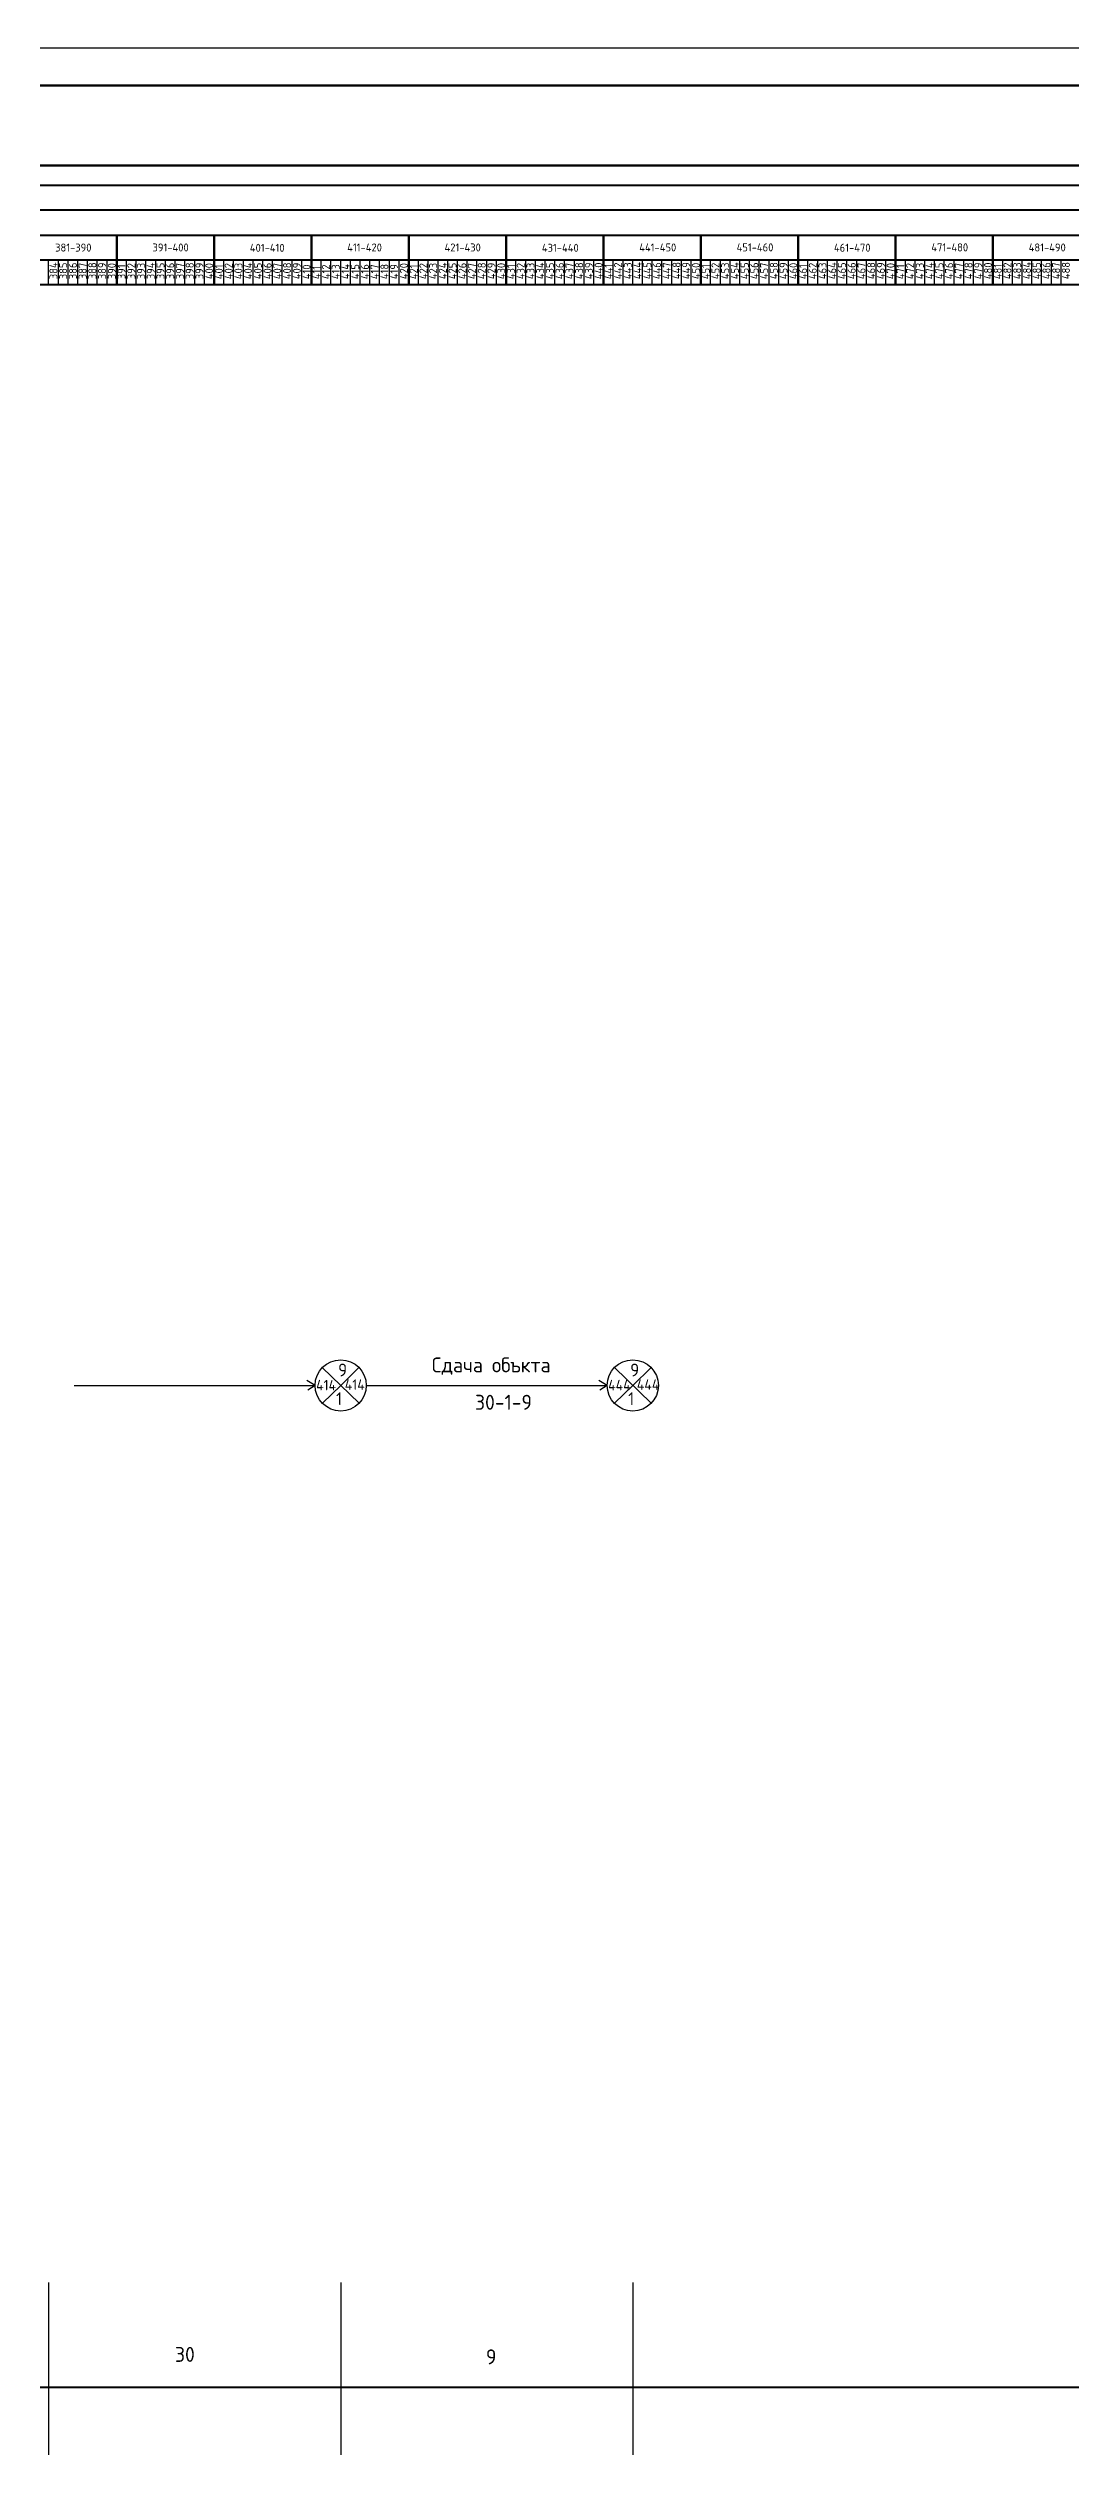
# Model space of a CAD drawing. Header units: millimetres. Extents: x -782 to 10910, y 3841 to 13237.
# Drawn here: x 10356.8 to 10493.4, y 7613.9 to 7935.4 of the extents above; entities that cross this region are included whole.
import ezdxf

# ---------------------------------------------------------------- set-up
doc = ezdxf.new("R2010")
doc.units = ezdxf.units.MM
doc.layers.add('1STAIR2D', color=30, linetype='Continuous')
doc.layers.add('A0-08', color=101, linetype='Continuous')
doc.styles.add('GOST-2.304_Type-B', font='GOST_Common.ttf')

msp = doc.modelspace()

# ---------------------------------------------------------------- linework, layer by layer
at = {"lineweight": 50}
for p, q in [((10365.969228, 7903.779987), (10365.969228, 7910.412966)), ((10378.969228, 7903.787679), (10378.969228, 7910.420659)), ((10391.969228, 7903.810757), (10391.969228, 7910.443737)), ((10404.969228, 7903.779987), (10404.969228, 7910.412966)), ((10417.969228, 7903.810757), (10417.969228, 7910.443737)), ((10417.969228, 7903.787679), (10417.969228, 7910.420659)), ((10430.969228, 7903.787679), (10430.969228, 7910.420659)), ((10430.969228, 7903.779987), (10430.969228, 7910.412966)), ((10443.969228, 7903.787679), (10443.969228, 7910.420659)), ((10456.969228, 7903.787679), (10456.969228, 7910.420659)), ((10469.969228, 7903.810757), (10469.969228, 7910.443737)), ((10482.969228, 7903.779987), (10482.969228, 7910.412966))]:
    msp.add_line(p, q, dxfattribs=at)
at = {"lineweight": 25}
for p, q in [((10391.969228, 7903.787679), (10391.969228, 7910.420659)), ((10356.869228, 7903.772294), (10356.869228, 7907.096476)), ((10356.869228, 7903.772294), (10356.869228, 7907.096476)), ((10358.169228, 7903.772294), (10358.169228, 7907.111862)), ((10359.469228, 7903.787679), (10359.469228, 7907.111862)), ((10359.469228, 7903.787679), (10359.469228, 7907.111862)), ((10360.769228, 7903.787679), (10360.769228, 7907.111862)), ((10360.769228, 7903.787679), (10360.769228, 7907.111862)), ((10362.069228, 7903.787679), (10362.069228, 7907.127247)), ((10363.369228, 7903.787679), (10363.369228, 7907.111862)), ((10363.369228, 7903.787679), (10363.369228, 7907.111862)), ((10364.669228, 7903.787679), (10364.669228, 7907.111862)), ((10364.669228, 7903.787679), (10364.669228, 7907.111862)), ((10365.969228, 7903.787679), (10365.969228, 7907.127247)), ((10367.269228, 7903.787679), (10367.269228, 7907.111862)), ((10367.269228, 7903.787679), (10367.269228, 7907.111862)), ((10368.569228, 7903.787679), (10368.569228, 7907.111862)), ((10368.569228, 7903.787679), (10368.569228, 7907.111862)), ((10369.869228, 7903.787679), (10369.869228, 7907.127247)), ((10371.169228, 7903.787679), (10371.169228, 7907.111862)), ((10371.169228, 7903.787679), (10371.169228, 7907.111862)), ((10372.469228, 7903.787679), (10372.469228, 7907.111862)), ((10372.469228, 7903.787679), (10372.469228, 7907.111862)), ((10373.769228, 7903.787679), (10373.769228, 7907.127247)), ((10375.069228, 7903.772294), (10375.069228, 7907.096476)), ((10375.069228, 7903.772294), (10375.069228, 7907.096476)), ((10376.369228, 7903.772294), (10376.369228, 7907.096476)), ((10376.369228, 7903.772294), (10376.369228, 7907.096476)), ((10377.669228, 7903.772294), (10377.669228, 7907.111862)), ((10378.969228, 7903.756909), (10378.969228, 7907.081091)), ((10378.969228, 7903.756909), (10378.969228, 7907.081091)), ((10380.269228, 7903.756909), (10380.269228, 7907.081091)), ((10380.269228, 7903.756909), (10380.269228, 7907.081091)), ((10381.569228, 7903.756909), (10381.569228, 7907.096476)), ((10382.869228, 7903.772294), (10382.869228, 7907.096476)), ((10382.869228, 7903.772294), (10382.869228, 7907.096476)), ((10384.169228, 7903.772294), (10384.169228, 7907.096476)), ((10384.169228, 7903.772294), (10384.169228, 7907.096476)), ((10385.469228, 7903.772294), (10385.469228, 7907.111862)), ((10386.769228, 7903.772294), (10386.769228, 7907.096476)), ((10386.769228, 7903.772294), (10386.769228, 7907.096476)), ((10388.069228, 7903.772294), (10388.069228, 7907.096476)), ((10388.069228, 7903.772294), (10388.069228, 7907.096476)), ((10389.369228, 7903.772294), (10389.369228, 7907.111862)), ((10390.669228, 7903.772294), (10390.669228, 7907.096476)), ((10390.669228, 7903.772294), (10390.669228, 7907.096476)), ((10391.969228, 7903.772294), (10391.969228, 7907.096476)), ((10391.969228, 7903.772294), (10391.969228, 7907.096476)), ((10393.269228, 7903.772294), (10393.269228, 7907.111862)), ((10394.569228, 7903.772294), (10394.569228, 7907.096476)), ((10394.569228, 7903.772294), (10394.569228, 7907.096476)), ((10395.869228, 7903.772294), (10395.869228, 7907.096476)), ((10395.869228, 7903.772294), (10395.869228, 7907.096476)), ((10397.169228, 7903.772294), (10397.169228, 7907.111862)), ((10398.469228, 7903.803065), (10398.469228, 7907.127247)), ((10398.469228, 7903.803065), (10398.469228, 7907.127247)), ((10399.769228, 7903.803065), (10399.769228, 7907.127247)), ((10399.769228, 7903.803065), (10399.769228, 7907.127247)), ((10401.069228, 7903.803065), (10401.069228, 7907.142632)), ((10402.369228, 7903.787679), (10402.369228, 7907.111862)), ((10402.369228, 7903.787679), (10402.369228, 7907.111862)), ((10403.669228, 7903.787679), (10403.669228, 7907.111862)), ((10403.669228, 7903.787679), (10403.669228, 7907.111862)), ((10404.969228, 7903.787679), (10404.969228, 7907.127247)), ((10406.269228, 7903.803065), (10406.269228, 7907.127247)), ((10406.269228, 7903.803065), (10406.269228, 7907.127247)), ((10407.569228, 7903.803065), (10407.569228, 7907.127247)), ((10407.569228, 7903.803065), (10407.569228, 7907.127247)), ((10408.869228, 7903.803065), (10408.869228, 7907.142632)), ((10410.169228, 7903.803065), (10410.169228, 7907.127247)), ((10410.169228, 7903.803065), (10410.169228, 7907.127247)), ((10411.469228, 7903.803065), (10411.469228, 7907.127247)), ((10411.469228, 7903.803065), (10411.469228, 7907.127247)), ((10412.769228, 7903.803065), (10412.769228, 7907.142632)), ((10414.069228, 7903.803065), (10414.069228, 7907.127247)), ((10414.069228, 7903.803065), (10414.069228, 7907.127247)), ((10415.369228, 7903.803065), (10415.369228, 7907.127247)), ((10415.369228, 7903.803065), (10415.369228, 7907.127247)), ((10416.669228, 7903.803065), (10416.669228, 7907.142632)), ((10417.969228, 7903.803065), (10417.969228, 7907.127247)), ((10417.969228, 7903.803065), (10417.969228, 7907.127247)), ((10419.269228, 7903.803065), (10419.269228, 7907.127247)), ((10419.269228, 7903.803065), (10419.269228, 7907.127247)), ((10420.569228, 7903.803065), (10420.569228, 7907.142632)), ((10421.869228, 7903.803065), (10421.869228, 7907.127247)), ((10421.869228, 7903.803065), (10421.869228, 7907.127247)), ((10423.169228, 7903.803065), (10423.169228, 7907.127247)), ((10423.169228, 7903.803065), (10423.169228, 7907.127247)), ((10424.469228, 7903.803065), (10424.469228, 7907.142632)), ((10425.769228, 7903.787679), (10425.769228, 7907.111862)), ((10425.769228, 7903.787679), (10425.769228, 7907.111862)), ((10427.069228, 7903.787679), (10427.069228, 7907.111862)), ((10427.069228, 7903.787679), (10427.069228, 7907.111862)), ((10428.369228, 7903.787679), (10428.369228, 7907.127247)), ((10429.669228, 7903.803065), (10429.669228, 7907.127247)), ((10429.669228, 7903.803065), (10429.669228, 7907.127247)), ((10430.969228, 7903.803065), (10430.969228, 7907.127247)), ((10430.969228, 7903.803065), (10430.969228, 7907.127247)), ((10432.269228, 7903.803065), (10432.269228, 7907.142632)), ((10433.569228, 7903.803065), (10433.569228, 7907.127247)), ((10433.569228, 7903.803065), (10433.569228, 7907.127247)), ((10434.869228, 7903.803065), (10434.869228, 7907.127247)), ((10434.869228, 7903.803065), (10434.869228, 7907.127247)), ((10436.169228, 7903.803065), (10436.169228, 7907.142632)), ((10437.469228, 7903.803065), (10437.469228, 7907.127247)), ((10437.469228, 7903.803065), (10437.469228, 7907.127247)), ((10438.769228, 7903.803065), (10438.769228, 7907.127247)), ((10438.769228, 7903.803065), (10438.769228, 7907.127247)), ((10440.069228, 7903.803065), (10440.069228, 7907.142632)), ((10441.369228, 7903.803065), (10441.369228, 7907.127247)), ((10441.369228, 7903.803065), (10441.369228, 7907.127247)), ((10442.669228, 7903.803065), (10442.669228, 7907.127247)), ((10442.669228, 7903.803065), (10442.669228, 7907.127247)), ((10443.969228, 7903.803065), (10443.969228, 7907.142632)), ((10445.269228, 7903.787679), (10445.269228, 7907.111862)), ((10445.269228, 7903.787679), (10445.269228, 7907.111862)), ((10446.569228, 7903.787679), (10446.569228, 7907.111862)), ((10446.569228, 7903.787679), (10446.569228, 7907.111862)), ((10447.869228, 7903.787679), (10447.869228, 7907.127247)), ((10449.169228, 7903.772294), (10449.169228, 7907.096476)), ((10449.169228, 7903.772294), (10449.169228, 7907.096476)), ((10450.469228, 7903.772294), (10450.469228, 7907.096476)), ((10450.469228, 7903.772294), (10450.469228, 7907.096476)), ((10451.769228, 7903.772294), (10451.769228, 7907.111862)), ((10453.069228, 7903.787679), (10453.069228, 7907.111862)), ((10453.069228, 7903.787679), (10453.069228, 7907.111862)), ((10454.369228, 7903.787679), (10454.369228, 7907.111862)), ((10454.369228, 7903.787679), (10454.369228, 7907.111862)), ((10455.669228, 7903.787679), (10455.669228, 7907.127247)), ((10456.969228, 7903.787679), (10456.969228, 7907.111862)), ((10456.969228, 7903.787679), (10456.969228, 7907.111862)), ((10458.269228, 7903.787679), (10458.269228, 7907.111862)), ((10458.269228, 7903.787679), (10458.269228, 7907.111862)), ((10459.569228, 7903.787679), (10459.569228, 7907.127247)), ((10460.869228, 7903.787679), (10460.869228, 7907.111862)), ((10460.869228, 7903.787679), (10460.869228, 7907.111862)), ((10462.169228, 7903.787679), (10462.169228, 7907.111862)), ((10462.169228, 7903.787679), (10462.169228, 7907.111862)), ((10463.469228, 7903.787679), (10463.469228, 7907.127247)), ((10464.769228, 7903.787679), (10464.769228, 7907.111862)), ((10464.769228, 7903.787679), (10464.769228, 7907.111862)), ((10466.069228, 7903.787679), (10466.069228, 7907.111862)), ((10466.069228, 7903.787679), (10466.069228, 7907.111862)), ((10467.369228, 7903.787679), (10467.369228, 7907.127247)), ((10468.669228, 7903.772294), (10468.669228, 7907.096476)), ((10468.669228, 7903.772294), (10468.669228, 7907.096476)), ((10469.969228, 7903.772294), (10469.969228, 7907.096476)), ((10469.969228, 7903.772294), (10469.969228, 7907.096476)), ((10471.269228, 7903.772294), (10471.269228, 7907.111862)), ((10472.569228, 7903.756909), (10472.569228, 7907.081091)), ((10472.569228, 7903.756909), (10472.569228, 7907.081091)), ((10473.869228, 7903.756909), (10473.869228, 7907.081091)), ((10473.869228, 7903.756909), (10473.869228, 7907.081091)), ((10475.169228, 7903.756909), (10475.169228, 7907.096476)), ((10476.469228, 7903.772294), (10476.469228, 7907.096476)), ((10476.469228, 7903.772294), (10476.469228, 7907.096476)), ((10477.769228, 7903.772294), (10477.769228, 7907.096476)), ((10477.769228, 7903.772294), (10477.769228, 7907.096476)), ((10479.069228, 7903.772294), (10479.069228, 7907.111862)), ((10480.369228, 7903.772294), (10480.369228, 7907.096476)), ((10480.369228, 7903.772294), (10480.369228, 7907.096476)), ((10481.669228, 7903.772294), (10481.669228, 7907.096476)), ((10481.669228, 7903.772294), (10481.669228, 7907.096476)), ((10482.969228, 7903.772294), (10482.969228, 7907.111862)), ((10484.269228, 7903.772294), (10484.269228, 7907.096476)), ((10484.269228, 7903.772294), (10484.269228, 7907.096476)), ((10485.569228, 7903.772294), (10485.569228, 7907.096476)), ((10485.569228, 7903.772294), (10485.569228, 7907.096476)), ((10486.869228, 7903.772294), (10486.869228, 7907.111862)), ((10488.169228, 7903.772294), (10488.169228, 7907.096476)), ((10488.169228, 7903.772294), (10488.169228, 7907.096476)), ((10489.469228, 7903.772294), (10489.469228, 7907.096476)), ((10489.469228, 7903.772294), (10489.469228, 7907.096476)), ((10490.769228, 7903.772294), (10490.769228, 7907.111862)), ((10492.069228, 7903.803065), (10492.069228, 7907.127247)), ((10492.069228, 7903.803065), (10492.069228, 7907.127247)), ((10360.289173, 7756.755408), (10392.449283, 7756.755408)), ((10392.449283, 7756.755408), (10391.348592, 7757.431713)), ((10392.449283, 7756.755408), (10391.466188, 7756.117943)), ((10399.289173, 7756.755408), (10431.449283, 7756.755408)), ((10431.449283, 7756.755408), (10430.348592, 7757.431713)), ((10431.449283, 7756.755408), (10430.466188, 7756.117943)), ((10356.869228, 7636.907513), (10356.869228, 7613.899358)), ((10395.869228, 7636.907513), (10395.869228, 7613.899358)), ((10434.869228, 7636.907513), (10434.869228, 7613.899358))]:
    msp.add_line(p, q, dxfattribs=at)
at = {"color": 0, "lineweight": 40, "ltscale": 0.01}
msp.add_line((9840.166442, 7622.926268), (10576.233467, 7622.926268), dxfattribs=at)
at = {"layer": '1STAIR2D', "color": 0}
msp.add_line((10617.900427, 7935.388671), (9777.900427, 7935.388671), dxfattribs=at)
at = {"layer": '1STAIR2D', "color": 0, "lineweight": 100}
msp.add_line((10612.900427, 7930.388671), (9797.900427, 7930.388671), dxfattribs=at)
at = {"layer": 'A0-08', "color": 0, "lineweight": 40}
for p, q in [((9883.535668, 7919.723221), (10599.969228, 7919.723221)), ((9912.454622, 7919.723221), (10599.969228, 7919.723221)), ((10599.969228, 7919.723221), (10150.795112, 7919.723221)), ((9850.305071, 7917.10214), (10599.969228, 7917.10214)), ((9850.305071, 7917.10214), (10599.969228, 7917.10214)), ((9850.305071, 7913.761399), (10599.969228, 7913.775611)), ((9850.305071, 7910.420659), (10599.969228, 7910.420659)), ((9953.251794, 7907.111862), (10599.969228, 7907.127247)), ((9850.305071, 7903.81845), (10599.969228, 7903.81845))]:
    msp.add_line(p, q, dxfattribs=at)
at = {"layer": 'A0-08', "color": 0, "lineweight": 25}
for p, q in [((10460.865659, 7903.81845), (10472.835467, 7903.81845)), ((10460.865659, 7903.803065), (10472.835467, 7903.803065)), ((10393.409421, 7759.131408), (10398.329035, 7754.379408)), ((10395.869228, 7756.755408), (10398.312806, 7759.148095)), ((10432.409421, 7759.131408), (10437.329035, 7754.379408)), ((10434.869228, 7756.755408), (10437.312806, 7759.148095)), ((10393.425649, 7754.362721), (10395.869228, 7756.755408)), ((10432.425649, 7754.362721), (10434.869228, 7756.755408))]:
    msp.add_line(p, q, dxfattribs=at)
for centre in [(10395.869228, 7756.755408), (10434.869228, 7756.755408)]:
    msp.add_circle(centre, 3.419945, dxfattribs=at)

# ---------------------------------------------------------------- texts
at = {"layer": 'A0-08', "color": 0, "lineweight": 25, "style": 'GOST-2.304_Type-B'}
for s, p in [('381-390', (10357.733898, 7908.210968)), ('391-400', (10370.733898, 7908.226354)), ('401-410', (10383.733898, 7908.180198)), ('411-420', (10396.733898, 7908.226354)), ('421-430', (10409.733898, 7908.226354)), ('431-440', (10422.733898, 7908.180198)), ('441-450', (10435.733898, 7908.226354)), ('451-460', (10448.733898, 7908.241739)), ('461-470', (10461.733898, 7908.195583)), ('471-480', (10474.733898, 7908.241739)), ('481-490', (10487.733898, 7908.226354))]:
    msp.add_text(s, height=1.0687328, dxfattribs=at).set_placement(p)
for s, p in [('384', (10358.042471, 7904.523132)), ('385', (10359.342471, 7904.523132)), ('386', (10360.642471, 7904.523132)), ('387', (10361.942471, 7904.523132)), ('388', (10363.242471, 7904.523132)), ('389', (10364.542471, 7904.523132)), ('390', (10365.842471, 7904.523132)), ('391', (10367.142471, 7904.523132)), ('392', (10368.442471, 7904.523132)), ('393', (10369.742471, 7904.523132)), ('394', (10371.042471, 7904.523132)), ('395', (10372.342471, 7904.523132)), ('396', (10373.642471, 7904.523132)), ('397', (10374.942471, 7904.523132)), ('398', (10376.242471, 7904.523132)), ('399', (10377.542471, 7904.523132)), ('400', (10378.842471, 7904.523132)), ('401', (10380.142471, 7904.523132)), ('402', (10381.442471, 7904.523132)), ('403', (10382.742471, 7904.523132)), ('404', (10384.042471, 7904.523132)), ('405', (10385.342471, 7904.523132)), ('406', (10386.642471, 7904.523132)), ('407', (10387.942471, 7904.523132)), ('408', (10389.242471, 7904.523132)), ('409', (10390.542471, 7904.523132)), ('410', (10391.842471, 7904.523132)), ('411', (10393.142471, 7904.523132)), ('412', (10394.442471, 7904.523132)), ('413', (10395.742471, 7904.523132)), ('414', (10397.042471, 7904.523132)), ('415', (10398.342471, 7904.523132)), ('416', (10399.642471, 7904.523132)), ('417', (10400.942471, 7904.523132)), ('418', (10402.242471, 7904.523132)), ('419', (10403.542471, 7904.523132)), ('420', (10404.842471, 7904.523132)), ('421', (10406.142471, 7904.523132)), ('422', (10407.442471, 7904.523132)), ('423', (10408.742471, 7904.523132)), ('424', (10410.042471, 7904.523132)), ('425', (10411.342471, 7904.523132)), ('426', (10412.642471, 7904.523132)), ('427', (10413.942471, 7904.523132)), ('428', (10415.242471, 7904.523132)), ('429', (10416.542471, 7904.523132)), ('430', (10417.842471, 7904.523132)), ('431', (10419.142471, 7904.523132)), ('432', (10420.442471, 7904.523132)), ('433', (10421.742471, 7904.523132)), ('434', (10423.042471, 7904.523132)), ('435', (10424.342471, 7904.523132)), ('436', (10425.642471, 7904.523132)), ('437', (10426.942471, 7904.523132)), ('438', (10428.242471, 7904.523132)), ('439', (10429.542471, 7904.523132)), ('440', (10430.842471, 7904.523132)), ('441', (10432.142471, 7904.523132)), ('442', (10433.442471, 7904.523132)), ('443', (10434.742471, 7904.523132)), ('444', (10436.042471, 7904.523132)), ('445', (10437.342471, 7904.523132)), ('446', (10438.642471, 7904.523132)), ('447', (10439.942471, 7904.523132)), ('448', (10441.242471, 7904.523132)), ('449', (10442.542471, 7904.523132)), ('450', (10443.842471, 7904.523132)), ('451', (10445.142471, 7904.523132)), ('452', (10446.442471, 7904.523132)), ('453', (10447.742471, 7904.523132)), ('454', (10449.042471, 7904.523132)), ('455', (10450.342471, 7904.523132)), ('456', (10451.642471, 7904.523132)), ('457', (10452.942471, 7904.523132)), ('458', (10454.242471, 7904.523132)), ('459', (10455.542471, 7904.523132)), ('460', (10456.842471, 7904.523132)), ('461', (10458.142471, 7904.523132)), ('462', (10459.442471, 7904.523132)), ('463', (10460.742471, 7904.523132)), ('464', (10462.042471, 7904.523132)), ('465', (10463.342471, 7904.523132)), ('466', (10464.642471, 7904.523132)), ('467', (10465.942471, 7904.523132)), ('468', (10467.242471, 7904.523132)), ('469', (10468.542471, 7904.523132)), ('470', (10469.842471, 7904.523132)), ('471', (10471.142471, 7904.523132)), ('472', (10472.442471, 7904.523132)), ('473', (10473.742471, 7904.523132)), ('474', (10475.042471, 7904.523132)), ('475', (10476.342471, 7904.523132)), ('476', (10477.642471, 7904.523132)), ('477', (10478.942471, 7904.523132)), ('478', (10480.242471, 7904.523132)), ('479', (10481.542471, 7904.523132)), ('480', (10482.842471, 7904.523132)), ('481', (10484.142471, 7904.523132)), ('482', (10485.442471, 7904.523132)), ('483', (10486.742471, 7904.523132)), ('484', (10488.042471, 7904.523132)), ('485', (10489.342471, 7904.523132)), ('486', (10490.642471, 7904.523132)), ('487', (10491.942471, 7904.523132)), ('488', (10493.242471, 7904.523132))]:
    msp.add_text(s, height=1.0687328, rotation=90, dxfattribs=at).set_placement(p)
at = {"layer": 'A0-08', "color": 0, "lineweight": 25, "attachment_point": 1, "style": 'GOST-2.304_Type-B'}
for s, width, insert, char_height in [('9', 2.49875162, (10395.525466, 7759.6692), 1.709973), ('414', 2.49875162, (10396.40882, 7757.557106), 1.4), ('Cдача объкта', 43.01416096, (10407.975307, 7760.49808), 2), ('9', 2.49875162, (10434.525466, 7759.6692), 1.709973), ('444', 2.49875162, (10435.40882, 7757.557106), 1.4), ('414', 2.49875162, (10392.583529, 7757.501336), 1.4), ('1', 2.49875162, (10395.247062, 7755.832581), 1.709973), ('30-1-9', 2.49875162, (10413.80464, 7755.504576), 2), ('444', 2.49875162, (10431.583529, 7757.501336), 1.4), ('1', 2.49875162, (10434.247062, 7755.832581), 1.709973), ('30', 2.49875162, (10373.740718, 7628.317252), 2), ('9', 2.49875162, (10415.258399, 7627.991318), 2)]:
    msp.add_mtext_dynamic_manual_height_columns(s, width=width, gutter_width=12.5, heights=[0], dxfattribs=dict(at, insert=insert, char_height=char_height))

doc.saveas('drawing.dxf')
